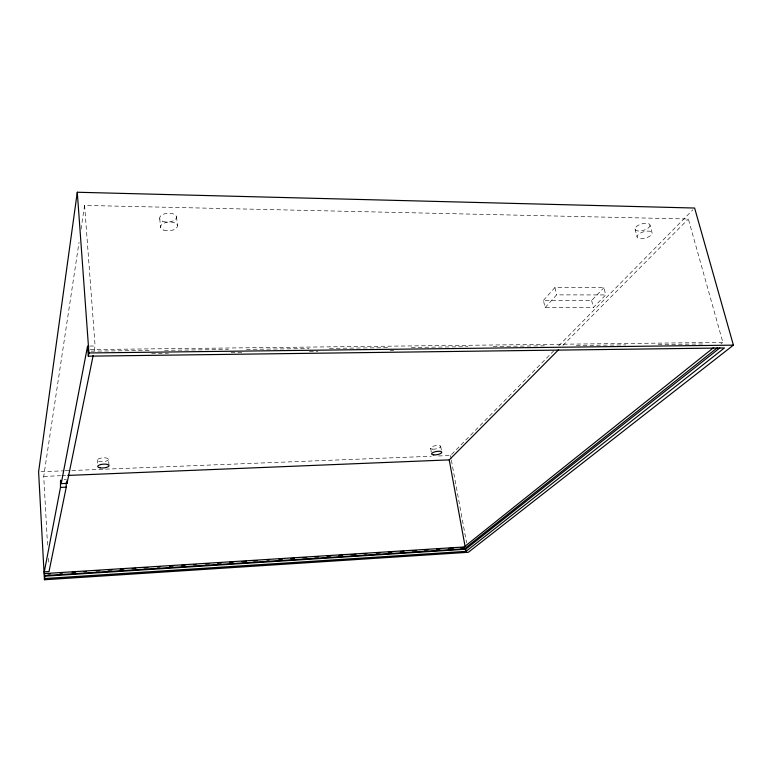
<?xml version="1.0" encoding="UTF-8"?>
<svg xmlns="http://www.w3.org/2000/svg" width="772" height="772" viewBox="0 0 772 772"><rect width="100%" height="100%" fill="white"/><g stroke="black" fill="none" stroke-linecap="round" stroke-linejoin="round"><path stroke-width="0.58" stroke-dasharray="3.86 2.9" d="M47.536 545.051L43.724 476.401L79.043 242.254M81.021 229.178L84.602 205.41L688.354 219.007L722.862 342.392L720.971 343.887M94.136 350.691L95.101 345.991L84.602 205.41M543.449 300.404L554.933 287.531L603.926 287.715L605.702 294.943L593.34 307.536L545.071 307.613L543.449 300.404L591.632 300.414L603.926 287.715M545.071 307.613L556.612 294.865L605.702 294.943M438.477 455.972L450.52 455.499L553.563 351.028M558.629 345.895L692.928 209.743M562.856 345.422L688.354 219.007M64.105 479.711L66.411 479.615M41.012 471.721L63.893 470.823M65.099 470.775L431.249 456.262M43.724 476.401L60.573 475.716M61.77 475.668L66.585 475.475M90.247 349.571L722.862 342.392M91.135 351.154L150.135 350.469M164.581 350.295L228.387 349.552M246.451 349.34L309.051 348.606M329.519 348.365L388.519 347.67M411.389 347.4L467.977 346.734M493.26 346.445L546.238 345.817M576.337 345.47L625.696 344.891M658.207 344.505L703.958 343.965M151.601 353.431L168.47 353.219M231.127 352.437L244.386 352.273M309.447 351.463L317.881 351.356M390.178 350.459L393.788 350.411M89.726 346.049L95.101 345.991M650.063 225.337A7.778 3.349 -16.4 0 1 638.859 231.031A7.778 3.349 -16.4 0 1 638.724 225.067A7.778 3.349 -16.4 0 1 650.063 225.337L652.137 233.125A7.797 3.31 -16.3 0 1 640.885 238.789A7.797 3.31 -16.3 0 1 640.77 232.883A7.797 3.31 -16.3 0 1 652.137 233.125M635.028 228.995L637.054 236.772M591.632 300.414L593.34 307.536M554.933 287.531L556.612 294.865M450.52 455.499L451.166 459.041M451.388 460.218L466.587 542.841M440.667 446.245L441.719 452.025M430.631 448.407L431.664 454.177M176.489 216.671L177.415 225.424M159.717 218.65L160.595 227.412M108.553 459.552A5.684 1.93 -4.5 0 1 99.617 461.56A5.684 1.93 -4.5 0 1 100.572 458.163A5.684 1.93 -4.5 0 1 108.553 459.552L108.958 464.792M97.272 459.977L97.504 463.123M48.269 558.291L48.607 564.313M432.706 449.159A5.172 1.66 -10 0 0 440.725 446.679A5.172 1.66 -10 0 0 433.507 446.129A5.172 1.66 -10 0 0 432.706 449.159M162.834 221.39A8.463 4.42 -4.3 0 0 176.45 217.829A8.463 4.42 -4.3 0 0 164.996 213.69A8.463 4.42 -4.3 0 0 162.834 221.39M163.722 230.114A8.492 4.371 -4.4 0 0 177.377 226.572A8.492 4.371 -4.4 0 0 165.893 222.49A8.492 4.371 -4.4 0 0 163.722 230.114"/><path stroke-width="1.16" d="M77.287 192.247L38.6 471.817L44.429 579.753L468.324 552.289L733.4 345.142L694.617 208.035L77.287 192.247L88.934 352.968L88.307 356.172L724.416 347.96L465.998 551.362L44.67 578.537L44.429 579.753M713.695 347.564L464.107 546.981L44.554 573.567L44.429 574.175L44.303 571.84L60.486 487.402L60.525 480.165L61.21 483.629L67.029 483.378L93.18 355.39M61.21 483.629L87.583 346.068L88.307 356.172M44.67 578.537L44.554 573.567M66.131 482.828L66.257 487.151L49.012 571.541L44.303 571.84M67.791 475.427L449.227 459.88L558.619 349.697M44.66 575.574L464.435 548.786L717.227 347.863M44.544 576.192L465.613 549.259L719.803 347.95M48.038 573.953L50.441 573.799M60.062 573.191L62.464 573.036M72.085 572.428L75.695 572.197M84.109 571.656L86.512 571.512M96.133 570.894L99.742 570.672M108.157 570.132L111.766 569.9M120.181 569.369L123.79 569.138M132.205 568.607L135.814 568.375M144.229 567.845L147.838 567.613M157.459 567.005L159.862 566.851M169.483 566.243L173.092 566.011M181.507 565.48L185.116 565.249M193.531 564.708L195.934 564.564M205.555 563.946L209.164 563.724M217.579 563.184L221.188 562.962M229.602 562.421L233.212 562.19M241.626 561.659L246.442 561.35M253.65 560.897L257.259 560.665M266.88 560.057L269.283 559.903M278.904 559.295L282.513 559.063M290.928 558.532L294.537 558.301M302.952 557.77L306.561 557.538M314.976 556.998L318.585 556.776M327 556.236L330.609 556.014M339.024 555.473L342.633 555.251M351.048 554.711L355.863 554.402M364.278 553.871L366.681 553.717M376.302 553.109L379.911 552.877M388.326 552.347L391.935 552.115M400.35 551.584L403.959 551.353M412.373 550.822L415.983 550.59M424.397 550.06L428.006 549.828M436.421 549.288L440.03 549.066M448.445 548.525L453.251 548.226M460.469 547.763L464.078 547.531M60.486 487.402L66.257 487.151M88.934 352.968L733.4 345.142M449.227 459.88L465.062 546.277M465.613 549.259L465.998 551.362M464.107 546.981L464.435 548.786M66.807 480.946L67.029 483.378M100.08 467.832A5.694 1.901 -4.5 0 0 109.035 465.834A5.694 1.901 -4.5 0 0 101.035 464.474A5.694 1.901 -4.5 0 0 100.08 467.832M433.739 454.911A5.182 1.64 -10 0 0 441.767 452.45A5.182 1.64 -10 0 0 434.549 451.919A5.182 1.64 -10 0 0 433.739 454.911"/></g></svg>
